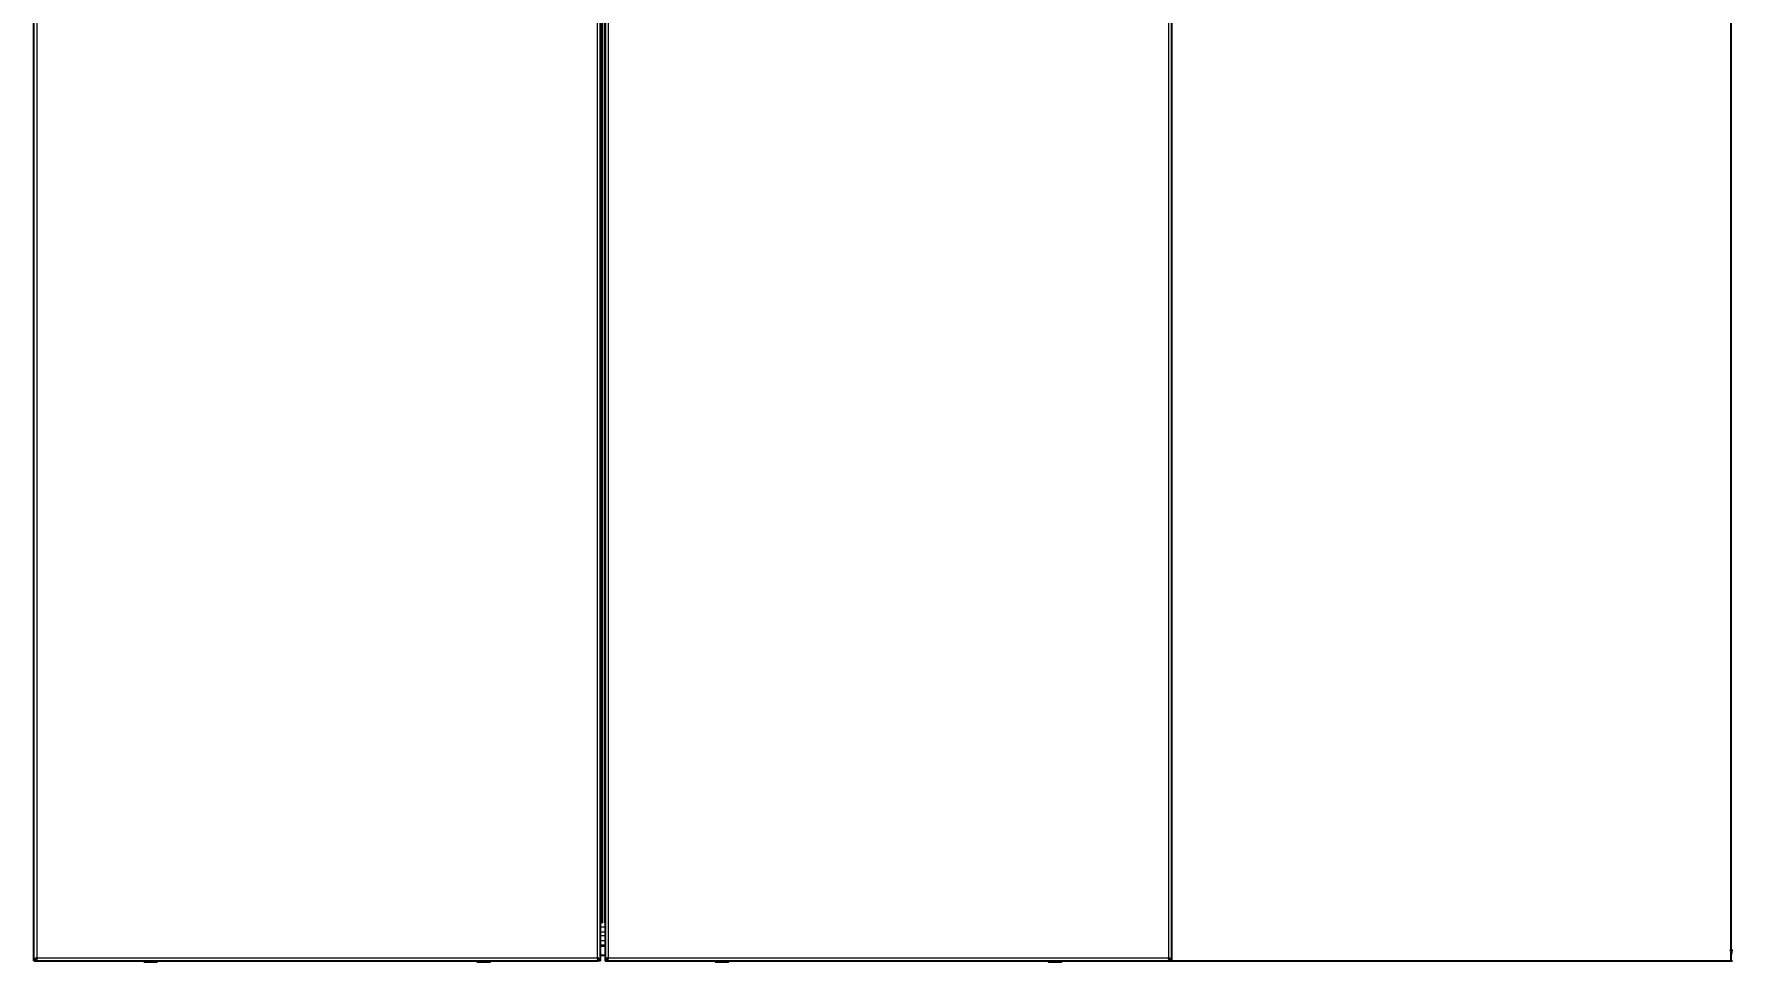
# Model space of a CAD drawing. Header units: millimetres. Extents: x -1235 to 3208, y -2404 to 1219.
# Drawn here: x 1724 to 3208, y -1553 to -742 of the extents above; entities that cross this region are included whole.
import ezdxf

# ---------------------------------------------------------------- set-up
doc = ezdxf.new("R2010")
doc.units = ezdxf.units.MM
doc.layers.add('FORMAT', color=7, linetype='Continuous')
doc.styles.add('SLDTEXTSTYLE0', font='TXT', dxfattribs={"width": 0.75})
doc.dimstyles.new('SLDDIMSTYLE0', dxfattribs={"dimtxt": 20, "dimasz": 10, "dimexe": 0, "dimexo": 0.0625, "dimgap": 5, "dimtad": 2, "dimdec": 1, "dimrnd": 1e-09, "dimzin": 12, "dimdsep": 46, "dimtxsty": 'SLDTEXTSTYLE0', "dimsah": 1, "dimcen": 0.09, "dimadec": 0, "dimazin": 3, "dimtfac": 1, "dimtofl": 0, "dimtmove": 0, "dimatfit": 3, "dimfxl": 0, "dimfrac": 2, "dimtolj": 1, "dimtzin": 12, "dimarcsym": 0})

# ---------------------------------------------------------------- blocks, each defined once
blk = doc.blocks.new('_D')
at = {"layer": 'FORMAT'}
for p, q in [((2715.7, 602.7), (3207.9, 602.7)), ((3206.9, -1552.3), (3206.9, 602.7)), ((2715.7, -1552.3), (3207.9, -1552.3))]:
    blk.add_line(p, q, dxfattribs=at)
for points in [[(3206.9, 602.7), (3205.4, 592.7), (3208.5, 592.7)], [(3206.9, -1552.3), (3208.5, -1542.3), (3205.4, -1542.3)]]:
    blk.add_solid(points, dxfattribs=at)
at = {"layer": 'FORMAT', "insert": (3181.1, -504.4), "char_height": 20, "attachment_point": 1, "rotation": 90, "style": 'SLDTEXTSTYLE0'}
blk.add_mtext('2155', dxfattribs=at)

msp = doc.modelspace()

# ---------------------------------------------------------------- linework, layer by layer
at = {"color": 7, "linetype": 'Continuous', "lineweight": 25}
for p, q in [((1724, -1552.32), (1724, 602.68)), ((2219, -1552.32), (2219, 602.68)), ((2223, 602.68), (2223, -1552.32)), ((2718, -1552.32), (2718, 602.68)), ((2219, -1514.52), (2219.13, -1514.52)), ((2219, -1518.52), (2219.54, -1518.52)), ((1724, -1552.32), (1726, -1552.32)), ((1726.3, -1552.32), (1726.3, -1550.61)), ((1726.3, -1552.32), (2216.7, -1552.32)), ((1820.25, -1552.32), (1820.25, -1553.07)), ((1829.01, -1553.32), (1820.5, -1553.32)), ((1831.5, -1553.32), (1829.01, -1553.32)), ((1831.75, -1553.07), (1831.75, -1552.32)), ((2111.25, -1552.32), (2111.25, -1553.07)), ((2122.5, -1553.32), (2111.5, -1553.32)), ((2122.75, -1553.07), (2122.75, -1552.32)), ((2216.7, -1550.6), (2216.7, -1552.32)), ((2219, -1552.32), (2217, -1552.32)), ((2219, -1547.32), (2223, -1547.32)), ((2223, -1552.32), (2225, -1552.32)), ((2225.3, -1552.32), (2225.3, -1550.61)), ((2225.3, -1552.32), (2715.7, -1552.32)), ((2319.25, -1552.32), (2319.25, -1553.07)), ((2328.01, -1553.32), (2319.5, -1553.32)), ((2330.5, -1553.32), (2328.01, -1553.32)), ((2330.75, -1553.07), (2330.75, -1552.32)), ((2610.25, -1552.32), (2610.25, -1553.07)), ((2621.5, -1553.32), (2610.5, -1553.32)), ((2621.75, -1553.07), (2621.75, -1552.32)), ((2715.7, -1550.32), (2715.7, -1552.32)), ((2718, -1552.32), (2716, -1552.32))]:
    msp.add_line(p, q, dxfattribs=at)
at = {"color": 8, "linetype": 'Continuous', "lineweight": 18}
for p, q in [((1726.6, 600.08), (1726.6, -1549.72)), ((2216.4, -1549.72), (2216.4, 600.08)), ((2715.4, -1549.72), (2715.4, 600.08)), ((2220.01, -1519.45), (2220.01, 569.81)), ((2220.48, 569.83), (2220.48, -1519.47)), ((2221.05, -1519.13), (2221.05, 569.5)), ((2222.4, 569.5), (2222.4, -1519.13)), ((2225.6, -552.16), (2225.6, -1549.72)), ((2219, -1522.5), (2223, -1522.5)), ((2219, -1526.83), (2223, -1526.83)), ((2219, -1530.05), (2223, -1530.05)), ((2219, -1534.38), (2223, -1534.38)), ((2219, -1538.15), (2223, -1538.15)), ((2219, -1539.59), (2223, -1539.59)), ((1726.6, -1549.72), (2216.4, -1549.72)), ((1820.25, -1553.07), (1829.14, -1553.07)), ((1829.14, -1553.07), (1831.75, -1553.07)), ((2111.25, -1553.07), (2122.75, -1553.07)), ((2225.6, -1549.72), (2715.4, -1549.72)), ((2319.25, -1553.07), (2328.14, -1553.07)), ((2328.14, -1553.07), (2330.75, -1553.07)), ((2610.25, -1553.07), (2621.75, -1553.07))]:
    msp.add_line(p, q, dxfattribs=at)
at = {"color": 7, "linetype": 'Continuous', "lineweight": 25}
for centre, start, end in [((1820.5, -1553.07), 180, 270), ((1831.5, -1553.07), 270, 0), ((2111.5, -1553.07), 180, 270), ((2122.5, -1553.07), 270, 0), ((2319.5, -1553.07), 180, 270), ((2330.5, -1553.07), 270, 0), ((2610.5, -1553.07), 180, 270), ((2621.5, -1553.07), 270, 0)]:
    msp.add_arc(centre, 0.25, start, end, dxfattribs=at)
for points, knots in [([(1726.6, -1549.72), (1726.31, -1549.9), (1725.68, -1550.3), (1724.82, -1550.93), (1724.14, -1551.61), (1724.05, -1552.08), (1724, -1552.32)], [0, 0, 0, 0, 0.2113527, 0.4661677, 0.7210903, 1, 1, 1, 1]), ([(1726.6, -1549.72), (1726.46, -1550.1), (1726.24, -1550.72), (1726.03, -1551.58), (1726.01, -1552.07), (1726, -1552.32)], [0, 0, 0, 0, 0.4375, 0.7156903, 1, 1, 1, 1]), ([(2219, -1552.32), (2218.97, -1552.13), (2218.91, -1551.73), (2218.38, -1551.1), (2217.5, -1550.42), (2216.78, -1549.96), (2216.4, -1549.72)], [0, 0, 0, 0, 0.2135062, 0.4683221, 0.7232409, 1, 1, 1, 1]), ([(2217, -1552.32), (2216.97, -1551.94), (2216.93, -1551.32), (2216.66, -1550.45), (2216.49, -1549.96), (2216.4, -1549.72)], [0, 0, 0, 0, 0.43750004, 0.71569026, 1, 1, 1, 1]), ([(2225.6, -1549.72), (2225.31, -1549.9), (2224.68, -1550.3), (2223.82, -1550.93), (2223.14, -1551.61), (2223.05, -1552.08), (2223, -1552.32)], [0, 0, 0, 0, 0.2113527, 0.4661677, 0.7210903, 1, 1, 1, 1]), ([(2225.6, -1549.72), (2225.46, -1550.1), (2225.24, -1550.72), (2225.03, -1551.58), (2225.01, -1552.07), (2225, -1552.32)], [0, 0, 0, 0, 0.4375, 0.7156903, 1, 1, 1, 1])]:
    msp.add_open_spline(points, degree=3, knots=knots, dxfattribs=at)
for points in [[(1726.3, -1552.32), (1726.32, -1552.28), (1726.37, -1552.2), (1726.45, -1551.6), (1726.52, -1550.74), (1726.57, -1550.06), (1726.6, -1549.72)], [(2216.4, -1549.72), (2216.42, -1550.06), (2216.47, -1550.74), (2216.55, -1551.6), (2216.62, -1552.2), (2216.67, -1552.28), (2216.7, -1552.32)], [(2225.3, -1552.32), (2225.32, -1552.28), (2225.37, -1552.2), (2225.45, -1551.6), (2225.52, -1550.74), (2225.57, -1550.06), (2225.6, -1549.72)], [(2716, -1552.32), (2715.96, -1551.88), (2715.89, -1551.02), (2715.56, -1550.15), (2715.4, -1549.72)], [(2718, -1552.32), (2717.96, -1552.1), (2717.88, -1551.67), (2717.28, -1551.02), (2716.42, -1550.37), (2715.74, -1549.93), (2715.4, -1549.72)], [(2715.4, -1549.72), (2715.42, -1549.8), (2715.47, -1549.95), (2715.55, -1550.15), (2715.62, -1550.29), (2715.67, -1550.31), (2715.7, -1550.32)], [(2715.4, -1549.72), (2715.42, -1550.06), (2715.47, -1550.74), (2715.55, -1551.6), (2715.62, -1552.2), (2715.67, -1552.28), (2715.7, -1552.32)]]:
    msp.add_open_spline(points, degree=3, dxfattribs=at)

# ---------------------------------------------------------------- dimensions: what is measured, and where the dimension line sits
at = {"layer": 'FORMAT'}
dim = msp.add_linear_dim(base=(3206.91, 602.68), p1=(2715.7, -1552.32), p2=(2715.7, 602.68), angle=90, dimstyle='SLDDIMSTYLE0', dxfattribs=at)
dim.commit()
dim.dimension.update_dxf_attribs({"geometry": '_D', "text_midpoint": (3206.91, -474.82), "dimtype": 160})

doc.saveas('drawing.dxf')
